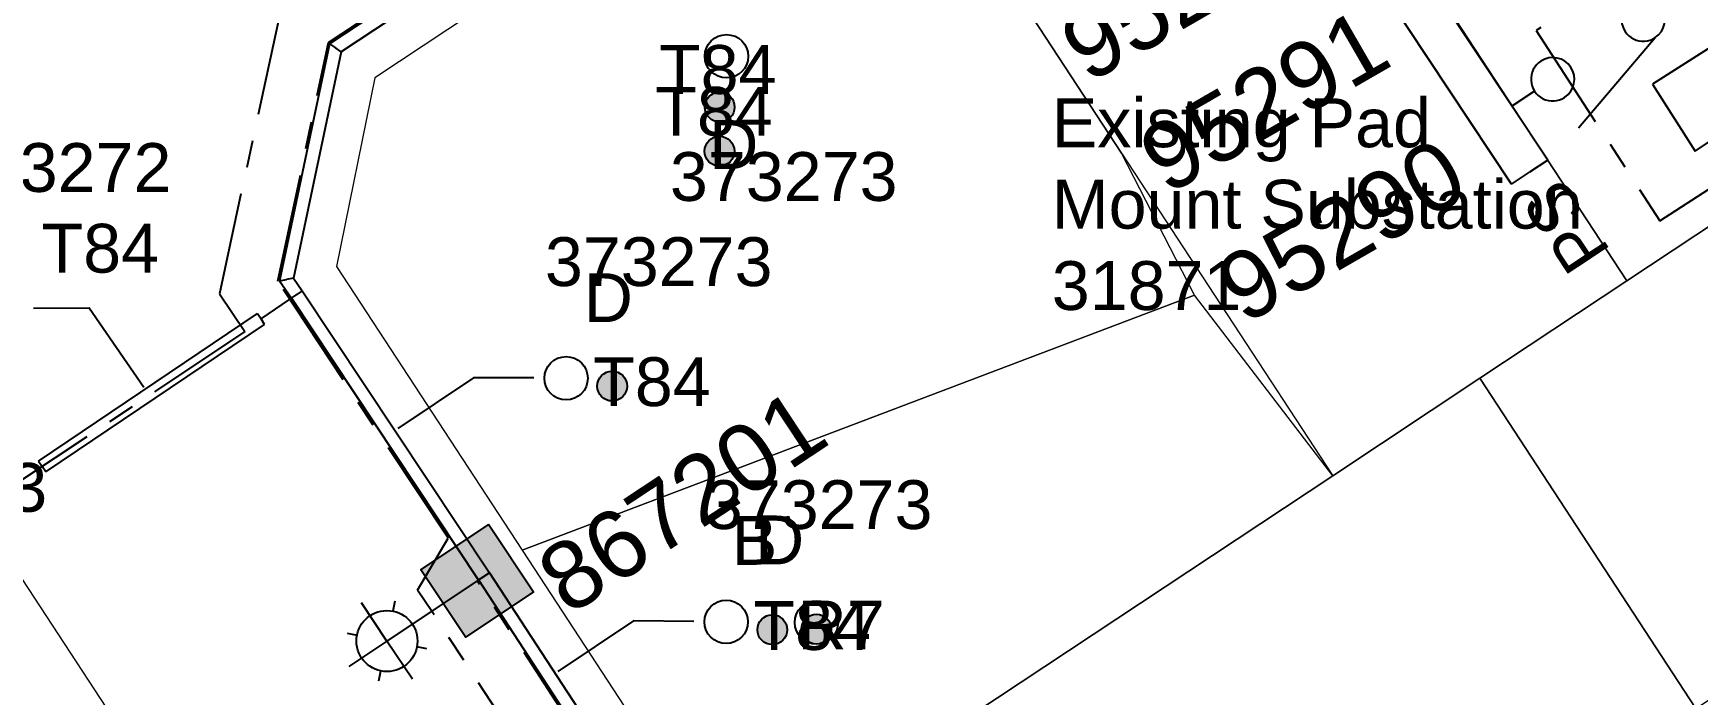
# Model space of a CAD drawing. Header units: metres. Extents: x 302829 to 303440, y 6270651 to 6271380.
# Drawn here: x 303027.2 to 303088.5, y 6270872.5 to 6270896.9 of the extents above; entities that cross this region are included whole.
import ezdxf
from ezdxf.enums import TextEntityAlignment as Align

# ---------------------------------------------------------------- set-up
doc = ezdxf.new("R2010")
doc.units = ezdxf.units.M
doc.linetypes.add('Cable Exist UG', pattern=[7, 4, -1, 1, -1])
doc.layers.get('0').update_dxf_attribs({"color": 6})
for name, color, linetype, lineweight in [('_User Miscellaneous4', 191, 'Continuous', 13), ('_User_HV_Exist', 1, 'Continuous', 25), ('_User_LV_Exist', 5, 'Continuous', 25), ('_User_SL_Exist', 4, 'Continuous', 25), ('Cadastre Land Parcels_SP_EXT', 96, 'Continuous', 15), ('Mains_LV_SL_EXT', 135, 'Continuous', 25)]:
    doc.layers.add(name, color=color, linetype=linetype, lineweight=lineweight)
for name, color, linetype in [('Duct_SP_EXT', 40, 'Continuous'), ('Equip_SP_SL_EXT', 7, 'Continuous'), ('Notes_LV_MISC', 161, 'Continuous'), ('SupportsUG_SP_LV_SL_EXT', 7, 'Continuous'), ('Trench_SP_EXT', 7, 'Continuous')]:
    doc.layers.add(name, color=color, linetype=linetype)
doc.styles.add('ARIAL', font='arial.ttf', dxfattribs={"height": 2})
doc.styles.add('COLUMN_LABEL', font='arial.ttf', dxfattribs={"height": 2})
doc.styles.add('iecISOCP', font='isocp.shx')
doc.styles.add('ieISOCP', font='arial.ttf', dxfattribs={"height": 1.5})
doc.styles.add('IESYMBOL1', font='isocp.shx')
doc.styles.add('POLE_LABEL', font='arial.ttf', dxfattribs={"height": 2})
doc.styles.add('SL_LABEL', font='arial.ttf', dxfattribs={"height": 2})
doc.styles.get("Standard").update_dxf_attribs({"font": 'arial.ttf'})
doc.styles.add('SWG_LABEL', font='arial.ttf')
doc.styles.add('SWITCH_LABEL', font='arial.ttf', dxfattribs={"height": 2})
doc.linetypes.add('IE Trench HV', pattern='A,4,-0.4,["/",Standard,S=2,R=0,X=0.25,Y=-1],-1.6', length=6)

# ---------------------------------------------------------------- blocks, each defined once
blk = doc.blocks.new('COLUMN_EXT')
blk.add_hatch(color=256).paths.add_polyline_path([(1.5, -1.5), (1.5, 1.5), (-1.5, 1.5), (-1.5, -1.5)])
blk.add_lwpolyline([(1.5, 1.5), (-1.5, 1.5), (-1.5, -1.5), (1.5, -1.5)], close=True)
at = {"flags": 9}
for tag, p in [('SUBURB', (-1.813, 1.8)), ('NOTES', (-1.813, 2)), ('STREETNAME', (-1.813, 1.6)), ('LOCATION', (-1.813, 1.4)), ('LEGEND', (-1.813, 1.2)), ('OWNED_BY', (-1.813, 0.6)), ('USAGE', (-1.813, 1)), ('STATE', (-1.813, 0.8)), ('COLUMN_TYPE', (-1.813, 0.4))]:
    blk.add_attdef(tag, text='', height=0.2, rotation=180, dxfattribs=at).set_placement(p, align=Align.MIDDLE_LEFT)
at = {"flags": 1}
blk.add_attdef('Z', (-1.813, 2.351), '', height=0.2, rotation=180, dxfattribs=at)
at = {"flags": 9}
for tag, style, p in [('STRUCTURE_PLANT_NUMBER', 'POLE_LABEL', (-1.813, -0.031)), ('STREET_CODE', 'COLUMN_LABEL', (-1.813, 0.2))]:
    blk.add_attdef(tag, text='', height=0.2, rotation=180, dxfattribs=dict(at, style=style)).set_placement(p, align=Align.MIDDLE_LEFT)
at = {"style": 'COLUMN_LABEL', "width": 0.9, "flags": 8}
blk.add_attdef('ASSET_NUM', text='', height=2, rotation=270, dxfattribs=at).set_placement((2, -4), align=Align.MIDDLE_LEFT)
blk = doc.blocks.new('DUCT_EXT')
blk.add_circle((0, 0.8), 0.8)
at = {"flags": 1}
blk.add_attdef('Z', (0, 0), '', height=0.2, dxfattribs=at)
at = {"flags": 9}
for tag, p in [('DUCT_CODE', (0, 0)), ('XSECT_TYPE', (0, -0.2)), ('STATE', (0, -0.6)), ('FB_REFERENCE', (0, -0.4)), ('NOTES', (0, -0.8))]:
    blk.add_attdef(tag, text='', height=0.2, dxfattribs=at).set_placement(p, align=Align.MIDDLE_LEFT)
blk = doc.blocks.new('*U267')
at = {"flags": 9}
for tag, p in [('LRATECODE', (-7.4, 0)), ('LOUTREACHVOCAB', (-7.2, 0)), ('LOUTREACH', (-7, 0)), ('LANTNUMBER', (-6.6, 0)), ('LNEW', (-6.4, 0)), ('LMASTVOCAB', (-6.2, 0)), ('LMAST', (-6, 0)), ('LLAMPVOCAB', (-5.8, 0)), ('LLAMP', (-5.6, 0)), ('LEXIST', (-5.4, 0)), ('LCHARGE3PERCENT', (-5.2, 0)), ('LCHARGE3', (-5, 0)), ('LCHARGE2PERCENT', (-4.8, 0)), ('LCHARGE2', (-4.6, 0)), ('LCHARGE1PERCENT', (-4.4, 0)), ('LCHARGE1', (-4.2, 0)), ('LCATEGORY', (-4, 0)), ('LBRACKETVOCAB', (-3.8, 0)), ('LBRACKET', (-3.6, 0)), ('LKINGHEIGHT', (-3.4, 0)), ('CREPLACE', (-3.2, 0)), ('CREMOVE', (-3, 0)), ('CNUMBER', (-2.8, 0)), ('CNEW', (-2.6, 0)), ('CEXIST', (-2.4, 0)), ('USAGE', (-2.2, 0)), ('STATE', (-2, 0)), ('OWNED_BY', (-1.8, 0)), ('ORIENTATION', (-1.6, 0)), ('OPERATING_VOLTAGE', (-1.4, 0)), ('NO_PHASES', (-1.2, 0)), ('LANTERN_TYPE', (-1, 0)), ('LANTERN_PURPOSE', (-0.8, 0)), ('CONTROL_TYPE', (-0.6, 0)), ('CONSTRUCTED_VOLTAGE', (-0.4, 0))]:
    blk.add_attdef(tag, text='', height=0.001, rotation=270, dxfattribs=at).set_placement(p, align=Align.MIDDLE_LEFT)
at = {"style": 'SL_LABEL', "flags": 9}
blk.add_attdef('STREET_CODE', text='', height=0.001, rotation=270, dxfattribs=at).set_placement((0.001, 0), align=Align.MIDDLE_LEFT)
at = {"flags": 1}
blk.add_attdef('Z', (0, 0), '', height=0.001, rotation=270, dxfattribs=at)
at = {"width": 0.9}
blk.add_attdef('LNUMBER', text='', height=1, rotation=213.71195, dxfattribs=at).set_placement((-6.378, -3.053), align=Align.MIDDLE_LEFT)
at = {"flags": 9}
for tag, p in [('LREMOVE', (0, -7.6)), ('LREPLACE', (0, -7.8)), ('LTYPE', (0, -8)), ('LTYPEVOCAB', (0, -8.2)), ('LEGEND', (0, -8.4)), ('SUBURB', (0, -8.6)), ('STREETNAME', (0, -8.8)), ('LOCATION', (0, -9)), ('NOTES', (0, -9.2)), ('MAINTAINED_BY', (0, -9.863))]:
    blk.add_attdef(tag, text='', height=0.001, dxfattribs=at).set_placement(p, align=Align.MIDDLE_LEFT)
blk.add_attdef('OPERATED_BY', (0, -9.607), '', height=0.001, dxfattribs=at)
blk.add_wipeout([(-4.731, -3.157), (-4.798, -1.926), (-4.264, -0.816), (-3.034, -0.749), (-1.924, -1.283), (-1.856, -2.514), (-2.391, -3.624), (-3.621, -3.691)])
for p, q in [((0, 0), (-3.327, -2.22)), ((-3.327, -2.22), (-4.264, -0.816)), ((-3.034, -0.749), (-3.107, -1.117)), ((-4.798, -1.926), (-4.431, -2)), ((-3.327, -2.22), (-4.731, -3.157)), ((-2.391, -3.624), (-3.327, -2.22)), ((-1.856, -2.514), (-2.224, -2.44)), ((-3.621, -3.691), (-3.548, -3.323))]:
    blk.add_line(p, q)
blk.add_circle((-3.327, -2.22), 1.125)
blk = doc.blocks.new('CABLE_LARGE_EXT')
h = blk.add_hatch(color=256)
edge = h.paths.add_edge_path()
edge.add_arc((0, 0.55), 0.55, 0, 360)
blk.add_circle((0, 0.55), 0.55)
at = {"flags": 1}
blk.add_attdef('Z', (0, 0), '', height=0.2, dxfattribs=at)
at = {"flags": 9}
for tag, p in [('COND_CODE', (0, 0)), ('XSECT_SIZE', (0, -0.6)), ('STATE', (0, -0.4)), ('FB_REFERENCE', (0, -0.2)), ('NOTES', (0, -0.8))]:
    blk.add_attdef(tag, text='', height=0.2, dxfattribs=at).set_placement(p, align=Align.MIDDLE_LEFT)
blk = doc.blocks.new('SWG_FUSE_EXT')
for points in [[(1.151, 0.718), (4.044, -0.706)], [(1.16, -0.715), (4.044, 0.727)]]:
    blk.add_lwpolyline(points)
for centre in [(0.8, -0.001), (4.4, 0.01)]:
    blk.add_circle(centre, 0.8)
blk = doc.blocks.new('SWG_SAFELINK_SFU_EXT')
for p, q in [((15.325, 2.258), (16.075, 2.258)), ((7.504, 1.787), (8.104, 1.785)), ((14.95, 1.508), (16.45, 1.508)), ((7.202, 1.187), (8.402, 1.185)), ((14.575, 0.759), (16.825, 0.758)), ((6.901, 0.588), (8.701, 0.584)), ((14.2, 0.009), (19.325, 0.007)), ((6.6, -0.012), (9, -0.017)), ((1.603, -2.025), (5.798, -0.81))]:
    blk.add_line(p, q)
for points in [[(1.798, -0.802, 1), (1.802, 0.798, 1)], [(5.798, -0.81, 1), (5.802, 0.79, 1)]]:
    blk.add_lwpolyline(points, format="xyb", close=True)
for points in [[(18.325, -0.743), (19.325, 0.007), (18.325, 0.757)], [(1, 0), (0, 0)]]:
    blk.add_lwpolyline(points)
blk.add_blockref('SWG_FUSE_EXT', (9, -0.017))
at = {"style": 'SWITCH_LABEL', "flags": 8}
blk.add_attdef('ASSET_NUM', text='', height=2.5, rotation=179.95437, dxfattribs=at).set_placement((-3, 0), align=Align.MIDDLE_LEFT)
at = {"flags": 1}
blk.add_attdef('Z', (0, 0), '', height=0.2, dxfattribs=at)
at = {"flags": 9}
for tag, p in [('ACTUAL_STATUS', (0, -0.4)), ('CONSTRUCTED_VOLTAGE', (0, -0.6)), ('OPERATING_VOLTAGE', (0, -1)), ('ORIENTATION', (0, -1.2)), ('NO_PHASES', (0, -0.8)), ('OWNED_BY', (0, -1.4)), ('STATE', (0, -1.8)), ('PARENT', (0, -1.6)), ('SWITCH_TYPE', (0, -2)), ('USAGE', (0, -2.2)), ('LOCATION', (0, -2.4)), ('STREETNAME', (0, -2.6)), ('SUBURB', (0, -2.8)), ('NOTES', (0, -3))]:
    blk.add_attdef(tag, text='', height=0.2, dxfattribs=at).set_placement(p, align=Align.MIDDLE_LEFT)
at = {"style": 'SWITCH_LABEL', "flags": 9}
blk.add_attdef('STREET_CODE', text='', height=0.2, dxfattribs=at).set_placement((0, -0.2), align=Align.MIDDLE_LEFT)
blk = doc.blocks.new('SWG_SAFELINK_SU_EXT')
for p, q in [((7.504, 1.787), (8.104, 1.785)), ((7.202, 1.187), (8.402, 1.185)), ((6.901, 0.588), (8.701, 0.584)), ((6.6, -0.012), (9, -0.017)), ((1.603, -2.025), (5.798, -0.81))]:
    blk.add_line(p, q)
for points in [[(1.798, -0.802, 1), (1.802, 0.798, 1)], [(5.798, -0.81, 1), (5.802, 0.79, 1)]]:
    blk.add_lwpolyline(points, format="xyb", close=True)
blk.add_lwpolyline([(1, 0), (0, 0)])
at = {"style": 'SWITCH_LABEL', "flags": 8}
blk.add_attdef('ASSET_NUM', text='', height=2.5, rotation=179.95437, dxfattribs=at).set_placement((-1.6, -0.017), align=Align.MIDDLE_LEFT)
at = {"flags": 1}
blk.add_attdef('Z', (0, 0), '', height=0.2, dxfattribs=at)
at = {"flags": 9}
for tag, p in [('ACTUAL_STATUS', (0, -0.4)), ('CONSTRUCTED_VOLTAGE', (0, -0.6)), ('OPERATING_VOLTAGE', (0, -1)), ('ORIENTATION', (0, -1.2)), ('NO_PHASES', (0, -0.8)), ('OWNED_BY', (0, -1.4)), ('STATE', (0, -1.8)), ('PARENT', (0, -1.6)), ('SWITCH_TYPE', (0, -2)), ('USAGE', (0, -2.2)), ('LOCATION', (0, -2.4)), ('STREETNAME', (0, -2.6)), ('SUBURB', (0, -2.8)), ('NOTES', (0, -3))]:
    blk.add_attdef(tag, text='', height=0.2, dxfattribs=at).set_placement(p, align=Align.MIDDLE_LEFT)
at = {"style": 'SWITCH_LABEL', "flags": 9}
blk.add_attdef('STREET_CODE', text='', height=0.2, dxfattribs=at).set_placement((0, -0.2), align=Align.MIDDLE_LEFT)
blk = doc.blocks.new('FAULT_INDIC_SE')
blk.add_circle((0, 0), 2.4)
at = {"insert": (-1.152, 1.002), "char_height": 2, "width": 2.70423, "attachment_point": 1, "style": 'iecISOCP'}
blk.add_mtext('FR', dxfattribs=at)
blk = doc.blocks.new('SAFELINK_CFC_EXT')
for p, q in [((-1.6, 0), (-1.6, 14.86)), ((-1.6, 14.86), (-0.8, 14.86)), ((0, 14.86), (-0.8, 14.86)), ((0, 0), (0, 14.86)), ((-1.6, 0), (-0.8, 0)), ((0, 0), (-0.8, 0))]:
    blk.add_line(p, q)
at = {"rotation": 90}
blk.add_blockref('FAULT_INDIC_SE', (10.805, 16.377), dxfattribs=at)
for name, p in [('SWG_SAFELINK_SU_EXT', (0, 12.443)), ('SWG_SAFELINK_SFU_EXT', (0, 7.43)), ('SWG_SAFELINK_SU_EXT', (0, 2.383))]:
    blk.add_blockref(name, p)
at = {"style": 'IESYMBOL1'}
blk.add_text('TRF', height=2.5, rotation=89.98256, dxfattribs=at).set_placement((21.432, 7.436), align=Align.MIDDLE_CENTER)
at = {"style": 'ARIAL'}
blk.add_attdef('SWG_TYPE', text='', height=1.8, rotation=90, dxfattribs=at).set_placement((-0.8, 15.649), align=Align.MIDDLE_LEFT)
at = {"style": 'SWG_LABEL', "flags": 8}
for tag, p in [('ASSET_NUM3', (-2.682, 12.21)), ('ASSET_NUM2', (-2.682, 7.426)), ('ASSET_NUM1', (-2.682, 2.351))]:
    blk.add_attdef(tag, text='', height=2.5, rotation=179.95437, dxfattribs=at).set_placement(p, align=Align.MIDDLE_LEFT)
at = {"flags": 1}
blk.add_attdef('Z', (0, 0), '', height=0.2, rotation=90, dxfattribs=at)
at = {"style": 'ARIAL'}
blk.add_attdef('SUB_TYPE', text='', height=1.8, rotation=90, dxfattribs=at).set_placement((-0.8, -0.757), align=Align.MIDDLE_RIGHT)
blk = doc.blocks.new('*U242')
at = {"layer": '_User_LV_Exist'}
blk.add_line((7.5, 0), (6.8, 0), dxfattribs=at)
at = {"layer": '_User_LV_Exist', "flags": 128}
for points in [[(5.68, -0.733), (2.317, 0.735)], [(5.68, 0.733), (2.317, -0.735)]]:
    blk.add_lwpolyline(points, dxfattribs=at)
at = {"layer": '_User_LV_Exist'}
blk.add_lwpolyline([(1.2, 0), (0, 0)], dxfattribs=at)
for centre in [(2, 0), (6, 0)]:
    blk.add_circle(centre, 0.8, dxfattribs=at)
blk = doc.blocks.new('*U250')
at = {"layer": '_User_LV_Exist'}
for p, q in [((2.775, 0.1), (5.225, 0.1)), ((2.8, 0.05), (5.2, 0.05)), ((2.8, 0), (5.2, 0)), ((7.5, 0), (6.8, 0)), ((7.5, 0), (9.5, 0)), ((8.5, 0.5), (9.5, 0)), ((9.5, 0), (8.5, -0.5)), ((2.775, -0.1), (5.225, -0.1)), ((2.8, -0.05), (5.2, -0.05))]:
    blk.add_line(p, q, dxfattribs=at)
blk.add_lwpolyline([(1.2, 0), (0, 0)], dxfattribs=at)
for centre in [(2, 0), (6, 0)]:
    blk.add_circle(centre, 0.8, dxfattribs=at)
at = {"layer": '_User_LV_Exist', "insert": (10.75, 0), "char_height": 1.8, "attachment_point": 5, "rotation": 90}
blk.add_mtext('TRF', dxfattribs=at)
blk = doc.blocks.new('*U282')
at = {"layer": '_User_LV_Exist'}
h = blk.add_hatch(color=256, dxfattribs=at)
h.dxf.hatch_style = 1
h.paths.add_polyline_path([(-17.293, -15.568), (-16.043, -14.74), (-27.09, 1.932), (-28.34, 1.104)])
for p, q in [((-27.236, -0.563), (-27.653, -0.84)), ((-25.026, -3.898), (-25.443, -4.174)), ((-22.817, -7.232), (-23.234, -7.508)), ((-20.607, -10.567), (-21.024, -10.843)), ((-18.398, -13.901), (-18.815, -14.177))]:
    blk.add_line(p, q, dxfattribs=at)
blk.add_lwpolyline([(-28.34, 1.104), (-17.293, -15.568), (-16.043, -14.74), (-27.09, 1.932)], close=True, dxfattribs=at)
at = {"layer": '_User_LV_Exist', "rotation": 213.5289913304048}
for name, p in [('*U242', (-27.236, -0.563)), ('*U242', (-25.026, -3.898)), ('*U250', (-22.817, -7.232)), ('*U242', (-20.607, -10.567)), ('*U242', (-18.398, -13.901))]:
    blk.add_blockref(name, p, dxfattribs=at)
at = {"layer": '_User_LV_Exist', "char_height": 2, "attachment_point": 5, "rotation": 303.52899, "style": 'ARIAL'}
for s, insert in [('R', (-24.318, 1.37)), ('S', (-22.109, -1.965)), ('T', (-19.899, -5.299)), ('U', (-17.69, -8.633)), ('V', (-15.48, -11.968))]:
    blk.add_mtext(s, dxfattribs=dict(at, insert=insert))
blk = doc.blocks.new('*U259')
at = {"flags": 9}
for tag, p in [('LRATECODE', (-7.4, 0)), ('LOUTREACHVOCAB', (-7.2, 0)), ('LOUTREACH', (-7, 0)), ('LANTNUMBER', (-6.6, 0)), ('LNEW', (-6.4, 0)), ('LMASTVOCAB', (-6.2, 0)), ('LMAST', (-6, 0)), ('LLAMPVOCAB', (-5.8, 0)), ('LLAMP', (-5.6, 0)), ('LEXIST', (-5.4, 0)), ('LCHARGE3PERCENT', (-5.2, 0)), ('LCHARGE3', (-5, 0)), ('LCHARGE2PERCENT', (-4.8, 0)), ('LCHARGE2', (-4.6, 0)), ('LCHARGE1PERCENT', (-4.4, 0)), ('LCHARGE1', (-4.2, 0)), ('LCATEGORY', (-4, 0)), ('LBRACKETVOCAB', (-3.8, 0)), ('LBRACKET', (-3.6, 0)), ('LKINGHEIGHT', (-3.4, 0)), ('CREPLACE', (-3.2, 0)), ('CREMOVE', (-3, 0)), ('CNUMBER', (-2.8, 0)), ('CNEW', (-2.6, 0)), ('CEXIST', (-2.4, 0)), ('USAGE', (-2.2, 0)), ('STATE', (-2, 0)), ('OWNED_BY', (-1.8, 0)), ('ORIENTATION', (-1.6, 0)), ('OPERATING_VOLTAGE', (-1.4, 0)), ('NO_PHASES', (-1.2, 0)), ('LANTERN_TYPE', (-1, 0)), ('LANTERN_PURPOSE', (-0.8, 0)), ('CONTROL_TYPE', (-0.6, 0)), ('CONSTRUCTED_VOLTAGE', (-0.4, 0))]:
    blk.add_attdef(tag, text='', height=0.001, rotation=270, dxfattribs=at).set_placement(p, align=Align.MIDDLE_LEFT)
at = {"style": 'SL_LABEL', "flags": 9}
blk.add_attdef('STREET_CODE', text='', height=0.001, rotation=270, dxfattribs=at).set_placement((0.001, 0), align=Align.MIDDLE_LEFT)
at = {"flags": 1}
blk.add_attdef('Z', (0, 0), '', height=0.001, rotation=270, dxfattribs=at)
at = {"width": 0.9}
blk.add_attdef('LNUMBER', text='', height=1, rotation=213.71289, dxfattribs=at).set_placement((-6.378, -3.053), align=Align.MIDDLE_LEFT)
at = {"flags": 9}
for tag, p in [('LREMOVE', (0, -7.6)), ('LREPLACE', (0, -7.8)), ('LTYPE', (0, -8)), ('LTYPEVOCAB', (0, -8.2)), ('LEGEND', (0, -8.4)), ('SUBURB', (0, -8.6)), ('STREETNAME', (0, -8.8)), ('LOCATION', (0, -9)), ('NOTES', (0, -9.2)), ('MAINTAINED_BY', (0, -9.863))]:
    blk.add_attdef(tag, text='', height=0.001, dxfattribs=at).set_placement(p, align=Align.MIDDLE_LEFT)
blk.add_attdef('OPERATED_BY', (0, -9.607), '', height=0.001, dxfattribs=at)
blk.add_wipeout([(-4.731, -3.157), (-4.798, -1.927), (-4.264, -0.816), (-3.034, -0.749), (-1.924, -1.283), (-1.856, -2.514), (-2.391, -3.624), (-3.621, -3.691)])
for p, q in [((0, 0), (-3.327, -2.22)), ((-3.327, -2.22), (-4.264, -0.816)), ((-3.034, -0.749), (-3.107, -1.117)), ((-4.798, -1.927), (-4.431, -2)), ((-3.327, -2.22), (-4.731, -3.157)), ((-2.391, -3.624), (-3.327, -2.22)), ((-1.856, -2.514), (-2.224, -2.44)), ((-3.621, -3.691), (-3.548, -3.323))]:
    blk.add_line(p, q)
blk.add_circle((-3.327, -2.22), 1.125)

msp = doc.modelspace()

# ---------------------------------------------------------------- linework, layer by layer
at = {"layer": '_User Miscellaneous4'}
for p, q in [((303056.597, 6270908.73), (303038.093, 6270896.493)), ((303056.862, 6270908.33), (303038.522, 6270896.201)), ((303038.093, 6270896.493), (303036.244, 6270887.752)), ((303038.093, 6270896.493), (303038.307, 6270896.347)), ((303038.522, 6270896.201), (303038.307, 6270896.347)), ((303038.522, 6270896.201), (303036.757, 6270887.855)), ((303036.244, 6270887.752), (303036.5, 6270887.803)), ((303036.244, 6270887.752), (303036.687, 6270887.113)), ((303036.757, 6270887.855), (303036.5, 6270887.803)), ((303036.757, 6270887.855), (303037.081, 6270887.386)), ((303036.684, 6270887.117), (303036.884, 6270887.25)), ((303036.687, 6270887.113), (303036.884, 6270887.25)), ((303037.081, 6270887.386), (303036.884, 6270887.25)), ((303037.084, 6270887.382), (303036.884, 6270887.25)), ((303027.363, 6270881.108), (303035.43, 6270886.546)), ((303035.43, 6270886.546), (303035.564, 6270886.347)), ((303027.631, 6270880.71), (303035.698, 6270886.148)), ((303035.698, 6270886.148), (303035.564, 6270886.347)), ((303027.363, 6270881.108), (303027.497, 6270880.909)), ((303027.631, 6270880.71), (303027.497, 6270880.909)), ((303043.984, 6270876.986), (303051.737, 6270865.12))]:
    msp.add_line(p, q, dxfattribs=at)
at = {"layer": '_User_LV_Exist', "linetype": 'Cable Exist UG'}
for points in [[(303089.153, 6270896.471), (303086.856, 6270895.004), (303088.429, 6270892.541), (303107.444, 6270905.41, -0.739074), (303108.699, 6270906.259), (303111.289, 6270908.013), (303103.068, 6270920.841), (303103.068, 6270920.841), (303098.602, 6270927.991), (303104.53, 6270932.283), (303104.53, 6270932.283), (303105.021, 6270939.547), (303103.839, 6270942.446), (303122.196, 6270954.722), (303136.03, 6270963.888), (303138.311, 6270962.957)], [(303086.943, 6270899.806), (303082.566, 6270896.986), (303087.13, 6270889.963), (303108.376, 6270903.786, -0.940748), (303109.728, 6270904.657), (303110.792, 6270905.343), (303110.792, 6270905.343), (303118.489, 6270893.669), (303117.637, 6270891.333)]]:
    msp.add_lwpolyline(points, format="xyb", dxfattribs=at)
at = {"layer": 'Cadastre Land Parcels_SP_EXT', "linetype": 'Continuous'}
for points in [[(303080.489, 6270884.16), (303085.91, 6270887.752), (303078.124, 6270899.646), (303068.531, 6270914.303), (303057.691, 6270907.12), (303067.285, 6270892.463), (303075.07, 6270880.568), (303080.489, 6270884.16)], [(303108.008, 6270902.395), (303100.224, 6270914.288), (303078.124, 6270899.646), (303085.91, 6270887.752), (303108.008, 6270902.395)], [(303067.285, 6270892.463), (303057.691, 6270907.12), (303039.763, 6270895.24), (303038.342, 6270888.277), (303045.187, 6270877.819), (303069.971, 6270887.226)], [(303115.978, 6270890.219), (303108.008, 6270902.395), (303085.91, 6270887.752), (303080.489, 6270884.16), (303088.459, 6270871.984), (303115.978, 6270890.219)], [(303075.07, 6270880.568), (303069.971, 6270887.226), (303045.187, 6270877.819), (303052.972, 6270865.925), (303075.07, 6270880.568)], [(303088.459, 6270871.984), (303080.489, 6270884.16), (303075.07, 6270880.568), (303052.972, 6270865.925), (303060.941, 6270853.749), (303088.459, 6270871.984)], [(303039.115, 6270857.872), (303025.002, 6270879.437), (303018.082, 6270880.873), (303008.322, 6270874.406), (303025.185, 6270848.641), (303039.115, 6270857.872)]]:
    msp.add_lwpolyline(points, close=True, dxfattribs=at)
at = {"layer": 'Duct_SP_EXT'}
for p, q in [((303056.597, 6270908.73), (303038.093, 6270896.493)), ((303056.862, 6270908.33), (303038.522, 6270896.201)), ((303038.093, 6270896.493), (303036.244, 6270887.752)), ((303038.093, 6270896.493), (303038.307, 6270896.347)), ((303038.522, 6270896.201), (303038.307, 6270896.347)), ((303038.522, 6270896.201), (303036.757, 6270887.855)), ((303036.244, 6270887.752), (303036.5, 6270887.803)), ((303036.244, 6270887.752), (303036.687, 6270887.113)), ((303036.757, 6270887.855), (303036.5, 6270887.803)), ((303036.757, 6270887.855), (303037.081, 6270887.386)), ((303036.684, 6270887.117), (303036.884, 6270887.25)), ((303036.687, 6270887.113), (303036.884, 6270887.25)), ((303037.081, 6270887.386), (303036.884, 6270887.25)), ((303037.084, 6270887.382), (303036.884, 6270887.25)), ((303027.363, 6270881.108), (303035.43, 6270886.546)), ((303035.43, 6270886.546), (303035.564, 6270886.347)), ((303027.631, 6270880.71), (303035.698, 6270886.148)), ((303035.698, 6270886.148), (303035.564, 6270886.347)), ((303027.363, 6270881.108), (303027.497, 6270880.909)), ((303027.631, 6270880.71), (303027.497, 6270880.909)), ((303043.984, 6270876.986), (303051.737, 6270865.12))]:
    msp.add_line(p, q, dxfattribs=at)
for points in [[(303027.172, 6270886.752), (303029.233, 6270886.764), (303031.238, 6270883.834)], [(303045.619, 6270884.173), (303043.398, 6270884.182), (303040.605, 6270882.308)], [(303051.52, 6270875.198), (303049.296, 6270875.215), (303046.501, 6270873.347)]]:
    msp.add_lwpolyline(points, dxfattribs=at)
at = {"layer": 'Trench_SP_EXT', "linetype": 'Cable Exist UG'}
for points in [[(303035.564, 6270886.347), (303036.884, 6270887.249)], [(303027.497, 6270880.909), (303026.556, 6270880.278), (303026.176, 6270880.789)]]:
    msp.add_lwpolyline(points, dxfattribs=at)

# ---------------------------------------------------------------- block references
at = {"layer": '_User_HV_Exist'}
ref = msp.add_blockref('SAFELINK_CFC_EXT', (303082.993, 6270892.207), dxfattribs=dict(at, rotation=33.53140791692226))
ref.add_attrib('ASSET_NUM1', '95290', dxfattribs={"layer": '0', "height": 2.5, "rotation": 30, "style": 'SWG_LABEL'}).set_placement((303071.177, 6270887.192), align=Align.MIDDLE_LEFT)
ref.add_attrib('ASSET_NUM2', '95291', dxfattribs={"layer": '0', "height": 2.5, "rotation": 30, "style": 'SWG_LABEL'}).set_placement((303068.328, 6270891.97), align=Align.MIDDLE_LEFT)
ref.add_attrib('ASSET_NUM3', '95292', dxfattribs={"layer": '0', "height": 2.5, "rotation": 30, "style": 'SWG_LABEL'}).set_placement((303065.419, 6270896.083), align=Align.MIDDLE_LEFT)
ref.add_attrib('SUB_TYPE', 'PS', dxfattribs={"layer": '0', "height": 1.8, "rotation": 123.53141, "style": 'ARIAL'}).set_placement((303082.745, 6270891.134), align=Align.MIDDLE_RIGHT)
ref.add_attrib('SWG_TYPE', 'SL', dxfattribs={"layer": '0', "height": 1.8, "rotation": 123.53141, "style": 'ARIAL'}).set_placement((303073.682, 6270904.81), align=Align.MIDDLE_LEFT)
at = {"layer": '_User_LV_Exist', "linetype": 'IE Trench HV', "lineweight": 0}
msp.add_blockref('*U282', (303113.803, 6270914.515), dxfattribs=at)
at = {"layer": 'Duct_SP_EXT', "rotation": 269.9756500414379}
for name, p in [('DUCT_EXT', (303051.925, 6270896.034)), ('CABLE_LARGE_EXT', (303051.92, 6270894.162)), ('CABLE_LARGE_EXT', (303051.913, 6270892.533))]:
    msp.add_blockref(name, p, dxfattribs=at)
at = {"layer": 'Duct_SP_EXT'}
for name, p in [('DUCT_EXT', (303046.808, 6270883.361)), ('CABLE_LARGE_EXT', (303048.507, 6270883.324)), ('DUCT_EXT', (303052.711, 6270874.378)), ('CABLE_LARGE_EXT', (303054.41, 6270874.34)), ('DUCT_EXT', (303056.036, 6270874.359)), ('CABLE_LARGE_EXT', (303056.036, 6270874.359))]:
    msp.add_blockref(name, p, dxfattribs=at)
at = {"layer": 'SupportsUG_SP_LV_SL_EXT'}
ref = msp.add_blockref('COLUMN_EXT', (303043.533, 6270876.693), dxfattribs=dict(at, rotation=33.71194564606458))
ref.add_attrib('ASSET_NUM', '867201', dxfattribs={"layer": '0', "height": 2.5, "rotation": 33.44564, "style": 'COLUMN_LABEL'}).set_placement((303045.527, 6270877.459), align=Align.TOP_LEFT)

# ---------------------------------------------------------------- texts
at = {"layer": 'Duct_SP_EXT'}
for s, p in [('T84', (303050.233, 6270894.648)), ('T84', (303050.096, 6270893.105)), ('D', (303052.083, 6270891.883)), ('373272', (303023.872, 6270891.033)), ('373273', (303050.637, 6270890.701)), ('T84', (303027.472, 6270888.057)), ('373273', (303046.029, 6270887.562)), ('D', (303047.456, 6270886.236)), ('T84', (303047.807, 6270883.135)), ('373273', (303019.293, 6270879.239)), ('373273', (303051.925, 6270878.603)), ('B', (303052.919, 6270877.282)), ('D', (303053.77, 6270877.302)), ('T84', (303053.712, 6270874.144)), ('R7', (303055.339, 6270874.163))]:
    msp.add_text(s, height=1.8, dxfattribs=at).set_placement(p)
at = {"layer": 'Notes_LV_MISC', "insert": (303064.713, 6270894.481), "char_height": 1.8, "attachment_point": 1, "style": 'ieISOCP'}
msp.add_mtext_dynamic_manual_height_columns('Existing Pad Mount Substation 31871', width=20.18065, gutter_width=7.5, heights=[0], dxfattribs=at)

# ---------------------------------------------------------------- next in the draw order: block references
at = {"layer": 'Equip_SP_SL_EXT'}
msp.add_blockref('*U267', (303043.533, 6270876.693), dxfattribs=at)

# ---------------------------------------------------------------- next in the draw order: linework, layer by layer
at = {"layer": '_User Miscellaneous4'}
for p, q in [((303036.684, 6270887.117), (303043.583, 6270876.722)), ((303037.084, 6270887.382), (303043.983, 6270876.988)), ((303043.582, 6270876.724), (303043.783, 6270876.855)), ((303043.582, 6270876.724), (303051.335, 6270864.857)), ((303043.583, 6270876.722), (303043.783, 6270876.855)), ((303043.983, 6270876.988), (303043.783, 6270876.855)), ((303043.984, 6270876.986), (303043.783, 6270876.855))]:
    msp.add_line(p, q, dxfattribs=at)
at = {"layer": 'Duct_SP_EXT'}
for p, q in [((303036.684, 6270887.117), (303043.583, 6270876.722)), ((303037.084, 6270887.382), (303043.983, 6270876.988)), ((303043.582, 6270876.724), (303043.783, 6270876.855)), ((303043.582, 6270876.724), (303051.335, 6270864.857)), ((303043.583, 6270876.722), (303043.783, 6270876.855)), ((303043.983, 6270876.988), (303043.783, 6270876.855)), ((303043.984, 6270876.986), (303043.783, 6270876.855))]:
    msp.add_line(p, q, dxfattribs=at)
at = {"layer": 'Mains_LV_SL_EXT', "linetype": 'Cable Exist UG'}
msp.add_lwpolyline([(303059.314, 6270852.655), (303051.278, 6270864.835), (303051.278, 6270864.835), (303043.522, 6270876.71)], dxfattribs=at)

# ---------------------------------------------------------------- next in the draw order: block references
at = {"layer": '_User_SL_Exist', "rotation": 33.71194564606457}
msp.add_blockref('COLUMN_EXT', (303043.533, 6270876.693), dxfattribs=at)

# ---------------------------------------------------------------- next in the draw order: block references
at = {"layer": '_User_SL_Exist'}
msp.add_blockref('*U259', (303043.533, 6270876.693), dxfattribs=at)

# ---------------------------------------------------------------- next in the draw order: linework, layer by layer
at = {"layer": '_User_LV_Exist', "linetype": 'Cable Exist UG'}
for points in [[(303082.525, 6270906.474), (303078.457, 6270903.742), (303073.966, 6270910.89), (303089.956, 6270921.473), (303093.841, 6270924.066), (303093.272, 6270924.92), (303093.272, 6270924.92), (303086.407, 6270925.845), (303058.295, 6270907.091), (303048.197, 6270900.701), (303048.197, 6270900.701), (303036.304, 6270897.803), (303034.029, 6270887.275), (303034.973, 6270885.881), (303026.769, 6270880.425), (303026.769, 6270880.425), (303025.761, 6270879.867), (303018.9, 6270882.734), (303016.658, 6270884.768), (303016.658, 6270884.768), (303007.234, 6270878.54), (303007.279, 6270876.116)], [(303059.314, 6270852.655), (303056.68, 6270853.154), (303056.68, 6270853.154), (303049.601, 6270863.717), (303041.874, 6270875.549), (303041.333, 6270876.347), (303042.46, 6270878.261), (303036.186, 6270887.742), (303038.048, 6270896.537), (303056.597, 6270908.8)]]:
    msp.add_lwpolyline(points, dxfattribs=at)

doc.saveas('drawing.dxf')
